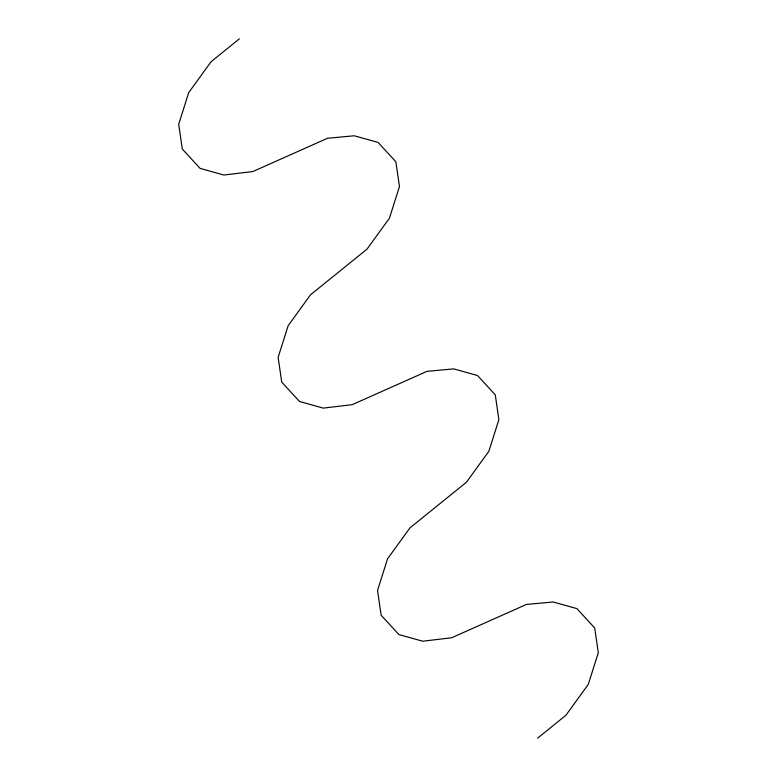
<?xml version="1.0" encoding="UTF-8"?>
<svg xmlns="http://www.w3.org/2000/svg" width="777" height="777" viewBox="0 0 777 777"><rect width="100%" height="100%" fill="white"/><g stroke="black" fill="none" stroke-linecap="round" stroke-linejoin="round"><path stroke-width="1.17" d="M239.365 38.85L211.111 61.704L188.714 92.609L178.7 124.262L182.294 149.019L200.107 168.395L223.863 175.019L252.865 171.552L327.535 138.257L354.293 135.781L378.049 142.405L395.862 161.781L399.456 186.538L389.442 218.191L367.045 249.096L310.528 294.804L288.141 325.709L278.127 357.362L281.711 382.119L299.524 401.495L323.29 408.119L352.282 404.652L426.952 371.357L453.71 368.881L477.476 375.505L495.289 394.881L498.873 419.638L488.859 451.291L466.472 482.196L409.955 527.904L387.558 558.809L377.544 590.462L381.138 615.219L398.951 634.595L422.707 641.219L451.709 637.752L526.379 604.457L553.137 601.981L576.893 608.605L594.706 627.981L598.3 652.738L588.286 684.391L565.889 715.296L537.635 738.15"/></g></svg>
